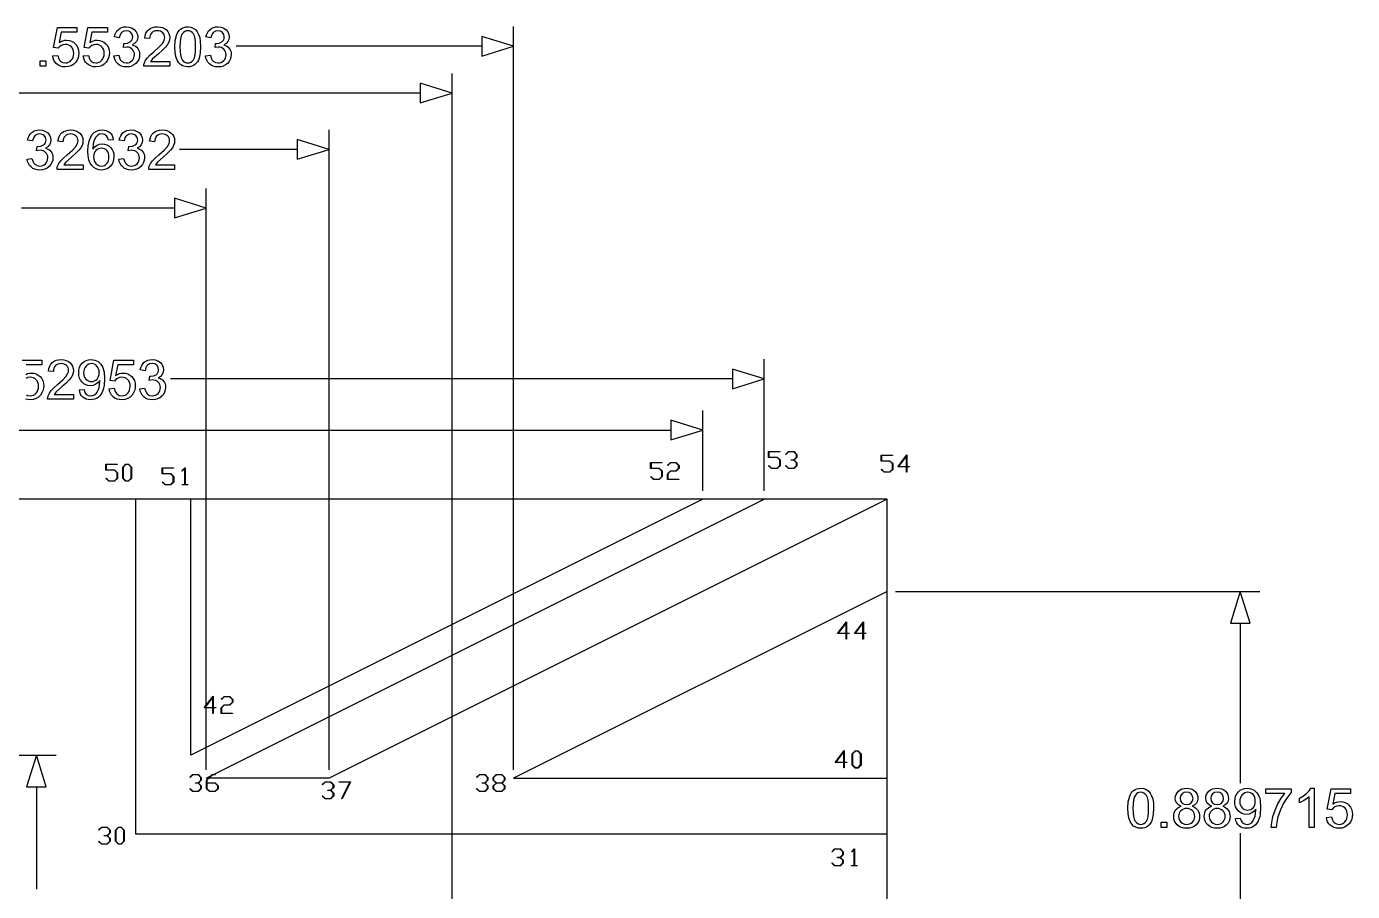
# Model space of a CAD drawing. Extents: x -0.57 to 3.06, y 0.01 to 2.07.
# Drawn here: x 1.471 to 3.056, y 1.031 to 2.065 of the extents above; entities that cross this region are included whole.
import ezdxf

# ---------------------------------------------------------------- set-up
doc = ezdxf.new("R2010")
doc.units = 0
doc.header["$MEASUREMENT"] = 0
doc.layers.add('DIMENSIONS', color=7, linetype='CONTINUOUS')
doc.layers.add('LAYER_1', color=7, linetype='CONTINUOUS')

msp = doc.modelspace()

# ---------------------------------------------------------------- linework, layer by layer
at = {"layer": 'DIMENSIONS'}
for points in [[(1.5022, 2.03), (1.5083, 2.0305), (1.5094, 2.0266), (1.5103, 2.0251), (1.5114, 2.0239), (1.5127, 2.0229), (1.5141, 2.0222), (1.5173, 2.0216), (1.5193, 2.0218), (1.5211, 2.0224), (1.5228, 2.0234), (1.5243, 2.0248), (1.5256, 2.0265), (1.5265, 2.0284), (1.5271, 2.0306), (1.5272, 2.0331), (1.5271, 2.0354), (1.5265, 2.0375), (1.5257, 2.0393), (1.5245, 2.0409), (1.523, 2.0421), (1.5213, 2.043), (1.5193, 2.0436), (1.5172, 2.0437), (1.5145, 2.0434), (1.5122, 2.0425), (1.5102, 2.041), (1.5086, 2.0392), (1.5032, 2.0399), (1.5078, 2.064), (1.5311, 2.064), (1.5311, 2.0585), (1.5124, 2.0585), (1.5099, 2.0459), (1.512, 2.0472), (1.5142, 2.0481), (1.5164, 2.0487), (1.5187, 2.0488), (1.5217, 2.0486), (1.5244, 2.0478), (1.5269, 2.0464), (1.5291, 2.0446), (1.531, 2.0423), (1.5323, 2.0397), (1.5331, 2.0368), (1.5334, 2.0336), (1.5331, 2.0305), (1.5324, 2.0277), (1.5313, 2.025), (1.5296, 2.0226), (1.5272, 2.0201), (1.5243, 2.0183), (1.521, 2.0172), (1.5173, 2.0169), (1.5142, 2.0171), (1.5115, 2.0178), (1.509, 2.0189), (1.5068, 2.0205), (1.505, 2.0224), (1.5036, 2.0246), (1.5027, 2.0272)], [(1.5387, 2.03), (1.5448, 2.0305), (1.5459, 2.0266), (1.5468, 2.0251), (1.5479, 2.0239), (1.5492, 2.0229), (1.5506, 2.0222), (1.5538, 2.0216), (1.5558, 2.0218), (1.5577, 2.0224), (1.5593, 2.0234), (1.5609, 2.0248), (1.5621, 2.0265), (1.563, 2.0284), (1.5636, 2.0306), (1.5637, 2.0331), (1.5636, 2.0354), (1.5631, 2.0375), (1.5622, 2.0393), (1.561, 2.0409), (1.5595, 2.0421), (1.5578, 2.043), (1.5559, 2.0436), (1.5537, 2.0437), (1.5511, 2.0434), (1.5487, 2.0425), (1.5467, 2.041), (1.5452, 2.0392), (1.5397, 2.0399), (1.5443, 2.064), (1.5677, 2.064), (1.5677, 2.0585), (1.5489, 2.0585), (1.5464, 2.0459), (1.5485, 2.0472), (1.5507, 2.0481), (1.553, 2.0487), (1.5553, 2.0488), (1.5582, 2.0486), (1.5609, 2.0478), (1.5634, 2.0464), (1.5656, 2.0446), (1.5675, 2.0423), (1.5688, 2.0397), (1.5696, 2.0368), (1.5699, 2.0336), (1.5696, 2.0305), (1.5689, 2.0277), (1.5678, 2.025), (1.5662, 2.0226), (1.5637, 2.0201), (1.5608, 2.0183), (1.5575, 2.0172), (1.5538, 2.0169), (1.5508, 2.0171), (1.548, 2.0178), (1.5455, 2.0189), (1.5433, 2.0205), (1.5415, 2.0224), (1.5402, 2.0246), (1.5392, 2.0272)], [(1.5753, 2.0301), (1.581, 2.0309), (1.5824, 2.0266), (1.5833, 2.025), (1.5844, 2.0238), (1.5871, 2.0222), (1.5902, 2.0216), (1.5922, 2.0218), (1.594, 2.0223), (1.5956, 2.0232), (1.5971, 2.0244), (1.5983, 2.0259), (1.5992, 2.0276), (1.5997, 2.0294), (1.5999, 2.0314), (1.5998, 2.0333), (1.5993, 2.0351), (1.5985, 2.0366), (1.5973, 2.038), (1.5959, 2.0391), (1.5944, 2.0399), (1.5926, 2.0404), (1.5907, 2.0406), (1.5866, 2.0399), (1.5873, 2.045), (1.5882, 2.0449), (1.5917, 2.0454), (1.5948, 2.0469), (1.5961, 2.0479), (1.5971, 2.0493), (1.5976, 2.0509), (1.5978, 2.0528), (1.5973, 2.0557), (1.5956, 2.058), (1.5945, 2.059), (1.5932, 2.0596), (1.5901, 2.0601), (1.587, 2.0596), (1.5845, 2.058), (1.5835, 2.0568), (1.5826, 2.0554), (1.5816, 2.0517), (1.5758, 2.0527), (1.5765, 2.0554), (1.5776, 2.0578), (1.5789, 2.0599), (1.5806, 2.0617), (1.5826, 2.0631), (1.5849, 2.0641), (1.5873, 2.0647), (1.59, 2.0649), (1.5937, 2.0645), (1.5971, 2.0632), (1.5999, 2.0613), (1.602, 2.0587), (1.6033, 2.0558), (1.6037, 2.0527), (1.6033, 2.0497), (1.6021, 2.0471), (1.6001, 2.0449), (1.5973, 2.0431), (1.5992, 2.0425), (1.601, 2.0417), (1.6025, 2.0405), (1.6037, 2.0391), (1.6047, 2.0375), (1.6055, 2.0357), (1.6059, 2.0337), (1.606, 2.0316), (1.6058, 2.0286), (1.6049, 2.0259), (1.6035, 2.0234), (1.6015, 2.0211), (1.5992, 2.0193), (1.5965, 2.0179), (1.5935, 2.0171), (1.5902, 2.0168), (1.5872, 2.0171), (1.5845, 2.0178), (1.5821, 2.0189), (1.5799, 2.0205), (1.5781, 2.0225), (1.5767, 2.0248), (1.5758, 2.0273)], [(1.6421, 2.0232), (1.6421, 2.0177), (1.611, 2.0177), (1.6111, 2.0197), (1.6117, 2.0217), (1.6132, 2.0248), (1.6155, 2.0279), (1.6187, 2.0313), (1.623, 2.0351), (1.6294, 2.0407), (1.6334, 2.045), (1.6354, 2.0486), (1.6359, 2.0503), (1.6361, 2.052), (1.6359, 2.0536), (1.6355, 2.0551), (1.6347, 2.0565), (1.6336, 2.0577), (1.6323, 2.0588), (1.6308, 2.0595), (1.6291, 2.0599), (1.6272, 2.0601), (1.6252, 2.0599), (1.6235, 2.0595), (1.6219, 2.0587), (1.6206, 2.0576), (1.6195, 2.0562), (1.6187, 2.0546), (1.6182, 2.0528), (1.618, 2.0507), (1.6121, 2.0513), (1.6126, 2.0544), (1.6135, 2.0571), (1.6149, 2.0595), (1.6167, 2.0614), (1.6188, 2.0629), (1.6213, 2.064), (1.6242, 2.0647), (1.6274, 2.0649), (1.6306, 2.0646), (1.6334, 2.0639), (1.6359, 2.0628), (1.6381, 2.0611), (1.6398, 2.0591), (1.641, 2.0569), (1.6418, 2.0545), (1.642, 2.0518), (1.6417, 2.049), (1.6409, 2.0463), (1.6393, 2.0435), (1.637, 2.0405), (1.6335, 2.037), (1.6281, 2.0323), (1.6215, 2.0264), (1.619, 2.0232)], [(1.6483, 2.0409), (1.6487, 2.0484), (1.65, 2.0543), (1.6509, 2.0567), (1.6521, 2.0588), (1.6535, 2.0606), (1.6551, 2.0621), (1.6569, 2.0633), (1.6589, 2.0642), (1.6611, 2.0647), (1.6636, 2.0649), (1.6671, 2.0645), (1.6702, 2.0633), (1.6728, 2.0615), (1.6749, 2.059), (1.6766, 2.0558), (1.6779, 2.052), (1.6786, 2.0471), (1.6789, 2.0409), (1.6785, 2.0334), (1.6772, 2.0275), (1.6763, 2.0251), (1.6751, 2.023), (1.6737, 2.0212), (1.6721, 2.0197), (1.6703, 2.0184), (1.6683, 2.0176), (1.6661, 2.0171), (1.6636, 2.0169), (1.6604, 2.0172), (1.6575, 2.0181), (1.655, 2.0196), (1.6529, 2.0218), (1.6509, 2.0251), (1.6494, 2.0295), (1.6485, 2.0347)], [(1.6848, 2.0301), (1.6906, 2.0309), (1.6919, 2.0266), (1.6929, 2.025), (1.694, 2.0238), (1.6966, 2.0222), (1.6998, 2.0216), (1.7017, 2.0218), (1.7035, 2.0223), (1.7052, 2.0232), (1.7067, 2.0244), (1.7079, 2.0259), (1.7088, 2.0276), (1.7093, 2.0294), (1.7095, 2.0314), (1.7093, 2.0333), (1.7088, 2.0351), (1.708, 2.0366), (1.7069, 2.038), (1.7055, 2.0391), (1.7039, 2.0399), (1.7022, 2.0404), (1.7003, 2.0406), (1.6962, 2.0399), (1.6968, 2.045), (1.6978, 2.0449), (1.7013, 2.0454), (1.7044, 2.0469), (1.7057, 2.0479), (1.7066, 2.0493), (1.7072, 2.0509), (1.7073, 2.0528), (1.7068, 2.0557), (1.7052, 2.058), (1.704, 2.059), (1.7027, 2.0596), (1.6997, 2.0601), (1.6966, 2.0596), (1.694, 2.058), (1.693, 2.0568), (1.6922, 2.0554), (1.6912, 2.0517), (1.6854, 2.0527), (1.6861, 2.0554), (1.6871, 2.0578), (1.6885, 2.0599), (1.6902, 2.0617), (1.6922, 2.0631), (1.6944, 2.0641), (1.6968, 2.0647), (1.6995, 2.0649), (1.7032, 2.0645), (1.7066, 2.0632), (1.7095, 2.0613), (1.7116, 2.0587), (1.7128, 2.0558), (1.7133, 2.0527), (1.7129, 2.0497), (1.7116, 2.0471), (1.7096, 2.0449), (1.7068, 2.0431), (1.7088, 2.0425), (1.7105, 2.0417), (1.712, 2.0405), (1.7133, 2.0391), (1.7143, 2.0375), (1.715, 2.0357), (1.7154, 2.0337), (1.7156, 2.0316), (1.7153, 2.0286), (1.7145, 2.0259), (1.7131, 2.0234), (1.7111, 2.0211), (1.7087, 2.0193), (1.706, 2.0179), (1.703, 2.0171), (1.6997, 2.0168), (1.6968, 2.0171), (1.6941, 2.0178), (1.6916, 2.0189), (1.6895, 2.0205), (1.6876, 2.0225), (1.6863, 2.0248), (1.6853, 2.0273)], [(1.6542, 2.0409), (1.6544, 2.0356), (1.6549, 2.0312), (1.6557, 2.0279), (1.6569, 2.0255), (1.6583, 2.0238), (1.6599, 2.0226), (1.6617, 2.0219), (1.6636, 2.0216), (1.6655, 2.0219), (1.6672, 2.0226), (1.6688, 2.0238), (1.6703, 2.0255), (1.6715, 2.0279), (1.6723, 2.0312), (1.6728, 2.0356), (1.673, 2.0409), (1.6728, 2.0462), (1.6723, 2.0505), (1.6715, 2.0539), (1.6703, 2.0563), (1.6688, 2.0579), (1.6672, 2.0591), (1.6655, 2.0599), (1.6635, 2.0601), (1.6616, 2.0599), (1.6599, 2.0593), (1.6585, 2.0582), (1.6572, 2.0567), (1.6559, 2.0541), (1.6549, 2.0506), (1.6544, 2.0462)], [(1.4872, 2.0177), (1.4872, 2.0243), (1.4938, 2.0243), (1.4938, 2.0177)], [(1.4716, 1.9067), (1.4773, 1.9075), (1.4787, 1.9033), (1.4796, 1.9017), (1.4807, 1.9004), (1.4834, 1.8988), (1.4865, 1.8982), (1.4885, 1.8984), (1.4903, 1.899), (1.4919, 1.8998), (1.4934, 1.9011), (1.4946, 1.9026), (1.4955, 1.9042), (1.496, 1.9061), (1.4962, 1.9081), (1.4961, 1.91), (1.4956, 1.9117), (1.4948, 1.9132), (1.4936, 1.9146), (1.4922, 1.9157), (1.4907, 1.9165), (1.4889, 1.917), (1.487, 1.9172), (1.4829, 1.9166), (1.4836, 1.9216), (1.4845, 1.9216), (1.488, 1.922), (1.4912, 1.9235), (1.4924, 1.9246), (1.4934, 1.9259), (1.4939, 1.9275), (1.4941, 1.9294), (1.4936, 1.9323), (1.492, 1.9347), (1.4908, 1.9356), (1.4895, 1.9362), (1.4864, 1.9367), (1.4833, 1.9362), (1.4808, 1.9346), (1.4798, 1.9334), (1.479, 1.932), (1.4779, 1.9283), (1.4721, 1.9293), (1.4728, 1.9321), (1.4739, 1.9345), (1.4752, 1.9365), (1.477, 1.9383), (1.4789, 1.9397), (1.4812, 1.9407), (1.4836, 1.9413), (1.4863, 1.9415), (1.49, 1.9411), (1.4934, 1.9398), (1.4962, 1.9379), (1.4983, 1.9353), (1.4996, 1.9324), (1.5, 1.9293), (1.4996, 1.9264), (1.4984, 1.9237), (1.4964, 1.9215), (1.4936, 1.9198), (1.4955, 1.9191), (1.4973, 1.9183), (1.4988, 1.9172), (1.5, 1.9158), (1.501, 1.9142), (1.5018, 1.9124), (1.5022, 1.9104), (1.5023, 1.9082), (1.5021, 1.9052), (1.5012, 1.9025), (1.4998, 1.9), (1.4979, 1.8977), (1.4955, 1.8959), (1.4928, 1.8945), (1.4898, 1.8937), (1.4865, 1.8935), (1.4835, 1.8937), (1.4808, 1.8944), (1.4784, 1.8955), (1.4762, 1.8972), (1.4744, 1.8991), (1.473, 1.9014), (1.4721, 1.9039)], [(1.5384, 1.8998), (1.5384, 1.8943), (1.5073, 1.8943), (1.5074, 1.8963), (1.508, 1.8983), (1.5095, 1.9015), (1.5118, 1.9046), (1.515, 1.9079), (1.5193, 1.9117), (1.5258, 1.9173), (1.5297, 1.9216), (1.5317, 1.9252), (1.5322, 1.9269), (1.5324, 1.9286), (1.5322, 1.9302), (1.5318, 1.9317), (1.531, 1.9331), (1.5299, 1.9344), (1.5286, 1.9354), (1.5271, 1.9361), (1.5254, 1.9366), (1.5235, 1.9367), (1.5216, 1.9366), (1.5198, 1.9361), (1.5182, 1.9353), (1.5169, 1.9342), (1.5158, 1.9328), (1.515, 1.9312), (1.5145, 1.9294), (1.5143, 1.9273), (1.5084, 1.9279), (1.5089, 1.931), (1.5099, 1.9337), (1.5112, 1.9361), (1.513, 1.938), (1.5151, 1.9395), (1.5176, 1.9406), (1.5205, 1.9413), (1.5237, 1.9415), (1.5269, 1.9413), (1.5297, 1.9406), (1.5322, 1.9394), (1.5344, 1.9377), (1.5361, 1.9358), (1.5373, 1.9335), (1.5381, 1.9311), (1.5383, 1.9284), (1.538, 1.9256), (1.5372, 1.9229), (1.5356, 1.9201), (1.5333, 1.9172), (1.5298, 1.9136), (1.5244, 1.9089), (1.5178, 1.903), (1.5153, 1.8998)], [(1.5745, 1.9298), (1.5688, 1.9293), (1.5678, 1.9323), (1.5666, 1.9343), (1.5654, 1.9354), (1.564, 1.9361), (1.5625, 1.9366), (1.5608, 1.9367), (1.5582, 1.9364), (1.556, 1.9352), (1.5535, 1.9328), (1.5517, 1.9294), (1.5505, 1.9248), (1.55, 1.9185), (1.5524, 1.9213), (1.5551, 1.9233), (1.5582, 1.9244), (1.5615, 1.9248), (1.5642, 1.9245), (1.5668, 1.9237), (1.5692, 1.9224), (1.5713, 1.9205), (1.5731, 1.9183), (1.5743, 1.9157), (1.5751, 1.9128), (1.5753, 1.9096), (1.5749, 1.9053), (1.5734, 1.9013), (1.5712, 1.898), (1.5682, 1.8955), (1.5646, 1.894), (1.5606, 1.8935), (1.5572, 1.8938), (1.5541, 1.8948), (1.5513, 1.8965), (1.5489, 1.8988), (1.5469, 1.9019), (1.5454, 1.9058), (1.5446, 1.9106), (1.5443, 1.9163), (1.5446, 1.9226), (1.5456, 1.9281), (1.5471, 1.9326), (1.5493, 1.9361), (1.5517, 1.9385), (1.5545, 1.9401), (1.5576, 1.9412), (1.5612, 1.9415), (1.5638, 1.9413), (1.5662, 1.9407), (1.5684, 1.9397), (1.5703, 1.9384), (1.5719, 1.9367), (1.5731, 1.9347), (1.574, 1.9324)], [(1.5811, 1.9067), (1.5869, 1.9075), (1.5882, 1.9033), (1.5892, 1.9017), (1.5903, 1.9004), (1.5929, 1.8988), (1.5961, 1.8982), (1.598, 1.8984), (1.5998, 1.899), (1.6015, 1.8998), (1.603, 1.9011), (1.6042, 1.9026), (1.6051, 1.9042), (1.6056, 1.9061), (1.6058, 1.9081), (1.6056, 1.91), (1.6051, 1.9117), (1.6043, 1.9132), (1.6032, 1.9146), (1.6018, 1.9157), (1.6002, 1.9165), (1.5985, 1.917), (1.5966, 1.9172), (1.5925, 1.9166), (1.5931, 1.9216), (1.5941, 1.9216), (1.5976, 1.922), (1.6007, 1.9235), (1.602, 1.9246), (1.6029, 1.9259), (1.6035, 1.9275), (1.6037, 1.9294), (1.6031, 1.9323), (1.6015, 1.9347), (1.6004, 1.9356), (1.599, 1.9362), (1.596, 1.9367), (1.5929, 1.9362), (1.5903, 1.9346), (1.5893, 1.9334), (1.5885, 1.932), (1.5875, 1.9283), (1.5817, 1.9293), (1.5824, 1.9321), (1.5834, 1.9345), (1.5848, 1.9365), (1.5865, 1.9383), (1.5885, 1.9397), (1.5907, 1.9407), (1.5932, 1.9413), (1.5958, 1.9415), (1.5995, 1.9411), (1.6029, 1.9398), (1.6058, 1.9379), (1.6079, 1.9353), (1.6092, 1.9324), (1.6096, 1.9293), (1.6092, 1.9264), (1.6079, 1.9237), (1.6059, 1.9215), (1.6031, 1.9198), (1.6051, 1.9191), (1.6068, 1.9183), (1.6083, 1.9172), (1.6096, 1.9158), (1.6106, 1.9142), (1.6113, 1.9124), (1.6117, 1.9104), (1.6119, 1.9082), (1.6116, 1.9052), (1.6108, 1.9025), (1.6094, 1.9), (1.6074, 1.8977), (1.605, 1.8959), (1.6023, 1.8945), (1.5993, 1.8937), (1.5961, 1.8935), (1.5931, 1.8937), (1.5904, 1.8944), (1.588, 1.8955), (1.5858, 1.8972), (1.584, 1.8991), (1.5826, 1.9014), (1.5816, 1.9039)], [(1.6479, 1.8998), (1.6479, 1.8943), (1.6169, 1.8943), (1.617, 1.8963), (1.6175, 1.8983), (1.6191, 1.9015), (1.6213, 1.9046), (1.6245, 1.9079), (1.6289, 1.9117), (1.6353, 1.9173), (1.6392, 1.9216), (1.6413, 1.9252), (1.6418, 1.9269), (1.6419, 1.9286), (1.6418, 1.9302), (1.6413, 1.9317), (1.6406, 1.9331), (1.6395, 1.9344), (1.6382, 1.9354), (1.6367, 1.9361), (1.635, 1.9366), (1.6331, 1.9367), (1.6311, 1.9366), (1.6293, 1.9361), (1.6278, 1.9353), (1.6264, 1.9342), (1.6253, 1.9328), (1.6245, 1.9312), (1.6241, 1.9294), (1.6239, 1.9273), (1.618, 1.9279), (1.6185, 1.931), (1.6194, 1.9337), (1.6208, 1.9361), (1.6225, 1.938), (1.6247, 1.9395), (1.6272, 1.9406), (1.63, 1.9413), (1.6332, 1.9415), (1.6364, 1.9413), (1.6393, 1.9406), (1.6418, 1.9394), (1.6439, 1.9377), (1.6456, 1.9358), (1.6469, 1.9335), (1.6476, 1.9311), (1.6479, 1.9284), (1.6476, 1.9256), (1.6467, 1.9229), (1.6452, 1.9201), (1.6429, 1.9172), (1.6393, 1.9136), (1.634, 1.9089), (1.6273, 1.903), (1.6249, 1.8998)], [(1.5509, 1.9095), (1.5513, 1.9066), (1.5522, 1.9038), (1.5537, 1.9014), (1.5558, 1.8997), (1.5581, 1.8986), (1.5605, 1.8982), (1.5623, 1.8984), (1.5639, 1.899), (1.5654, 1.8999), (1.5668, 1.9012), (1.568, 1.9028), (1.5688, 1.9047), (1.5693, 1.9068), (1.5694, 1.9092), (1.5693, 1.9115), (1.5688, 1.9136), (1.568, 1.9154), (1.5668, 1.9169), (1.5655, 1.9181), (1.5639, 1.919), (1.5622, 1.9195), (1.5603, 1.9197), (1.5584, 1.9195), (1.5567, 1.919), (1.5551, 1.9181), (1.5537, 1.9169), (1.5525, 1.9154), (1.5516, 1.9136), (1.5511, 1.9117)], [(1.527, 1.6252), (1.527, 1.6196), (1.4959, 1.6196), (1.4961, 1.6217), (1.4966, 1.6236), (1.4981, 1.6268), (1.5004, 1.6299), (1.5036, 1.6332), (1.5079, 1.637), (1.5144, 1.6426), (1.5183, 1.647), (1.5203, 1.6505), (1.5208, 1.6523), (1.521, 1.6539), (1.5208, 1.6556), (1.5204, 1.6571), (1.5196, 1.6585), (1.5185, 1.6597), (1.5172, 1.6607), (1.5157, 1.6615), (1.514, 1.6619), (1.5121, 1.6621), (1.5102, 1.6619), (1.5084, 1.6614), (1.5068, 1.6606), (1.5055, 1.6596), (1.5044, 1.6582), (1.5036, 1.6566), (1.5031, 1.6547), (1.5029, 1.6526), (1.497, 1.6532), (1.4975, 1.6564), (1.4985, 1.6591), (1.4998, 1.6614), (1.5016, 1.6634), (1.5038, 1.6649), (1.5062, 1.666), (1.5091, 1.6666), (1.5123, 1.6668), (1.5155, 1.6666), (1.5183, 1.6659), (1.5208, 1.6647), (1.523, 1.6631), (1.5247, 1.6611), (1.5259, 1.6589), (1.5267, 1.6564), (1.5269, 1.6538), (1.5266, 1.651), (1.5258, 1.6482), (1.5242, 1.6454), (1.5219, 1.6425), (1.5184, 1.6389), (1.513, 1.6342), (1.5064, 1.6283), (1.5039, 1.6252)], [(1.534, 1.6305), (1.5396, 1.631), (1.5406, 1.6276), (1.5423, 1.6253), (1.5445, 1.624), (1.5474, 1.6236), (1.5499, 1.6239), (1.552, 1.6248), (1.5539, 1.6262), (1.5553, 1.6281), (1.5565, 1.6304), (1.5575, 1.6336), (1.5581, 1.637), (1.5583, 1.6406), (1.5583, 1.6418), (1.5563, 1.6393), (1.5536, 1.6373), (1.5505, 1.636), (1.5471, 1.6356), (1.5443, 1.6358), (1.5417, 1.6366), (1.5393, 1.638), (1.5372, 1.6398), (1.5354, 1.6421), (1.5342, 1.6447), (1.5334, 1.6477), (1.5332, 1.651), (1.5334, 1.6544), (1.5342, 1.6574), (1.5355, 1.6601), (1.5374, 1.6625), (1.5396, 1.6644), (1.5421, 1.6657), (1.5449, 1.6666), (1.548, 1.6668), (1.5502, 1.6667), (1.5523, 1.6662), (1.5544, 1.6654), (1.5563, 1.6644), (1.5581, 1.663), (1.5597, 1.6614), (1.561, 1.6595), (1.5621, 1.6573), (1.563, 1.6548), (1.5636, 1.6517), (1.5641, 1.6441), (1.5636, 1.636), (1.563, 1.6327), (1.5621, 1.6298), (1.561, 1.6272), (1.5597, 1.6251), (1.5581, 1.6232), (1.5563, 1.6216), (1.5543, 1.6204), (1.5521, 1.6195), (1.5498, 1.619), (1.5472, 1.6188), (1.5446, 1.619), (1.5422, 1.6196), (1.5401, 1.6206), (1.5382, 1.6219), (1.5367, 1.6236), (1.5354, 1.6256), (1.5346, 1.6279)], [(1.5697, 1.6319), (1.5757, 1.6325), (1.5769, 1.6286), (1.5778, 1.6271), (1.5789, 1.6258), (1.5802, 1.6248), (1.5816, 1.6241), (1.5848, 1.6236), (1.5868, 1.6238), (1.5886, 1.6244), (1.5903, 1.6253), (1.5918, 1.6267), (1.5931, 1.6284), (1.594, 1.6304), (1.5945, 1.6326), (1.5947, 1.6351), (1.5946, 1.6374), (1.594, 1.6395), (1.5932, 1.6413), (1.592, 1.6428), (1.5905, 1.6441), (1.5888, 1.645), (1.5868, 1.6455), (1.5847, 1.6457), (1.582, 1.6454), (1.5797, 1.6444), (1.5777, 1.643), (1.5761, 1.6412), (1.5707, 1.6419), (1.5753, 1.666), (1.5986, 1.666), (1.5986, 1.6605), (1.5799, 1.6605), (1.5773, 1.6479), (1.5795, 1.6491), (1.5817, 1.6501), (1.5839, 1.6506), (1.5862, 1.6508), (1.5892, 1.6505), (1.5919, 1.6497), (1.5944, 1.6484), (1.5966, 1.6465), (1.5985, 1.6443), (1.5998, 1.6417), (1.6006, 1.6388), (1.6008, 1.6356), (1.6006, 1.6325), (1.5999, 1.6296), (1.5988, 1.627), (1.5971, 1.6245), (1.5947, 1.622), (1.5918, 1.6203), (1.5885, 1.6192), (1.5848, 1.6188), (1.5817, 1.6191), (1.579, 1.6197), (1.5765, 1.6209), (1.5743, 1.6224), (1.5725, 1.6244), (1.5711, 1.6266), (1.5702, 1.6291)], [(1.6062, 1.632), (1.612, 1.6328), (1.6133, 1.6286), (1.6143, 1.627), (1.6154, 1.6257), (1.618, 1.6241), (1.6212, 1.6236), (1.6232, 1.6238), (1.625, 1.6243), (1.6266, 1.6252), (1.6281, 1.6264), (1.6293, 1.6279), (1.6302, 1.6296), (1.6307, 1.6314), (1.6309, 1.6334), (1.6307, 1.6353), (1.6302, 1.637), (1.6294, 1.6386), (1.6283, 1.6399), (1.6269, 1.6411), (1.6253, 1.6419), (1.6236, 1.6424), (1.6217, 1.6425), (1.6176, 1.6419), (1.6183, 1.647), (1.6192, 1.6469), (1.6227, 1.6474), (1.6258, 1.6488), (1.6271, 1.6499), (1.628, 1.6513), (1.6286, 1.6529), (1.6288, 1.6547), (1.6282, 1.6576), (1.6266, 1.66), (1.6255, 1.6609), (1.6242, 1.6616), (1.6211, 1.6621), (1.618, 1.6616), (1.6155, 1.66), (1.6144, 1.6588), (1.6136, 1.6573), (1.6126, 1.6536), (1.6068, 1.6546), (1.6075, 1.6574), (1.6085, 1.6598), (1.6099, 1.6619), (1.6116, 1.6636), (1.6136, 1.665), (1.6158, 1.666), (1.6183, 1.6666), (1.621, 1.6668), (1.6246, 1.6664), (1.628, 1.6652), (1.6309, 1.6632), (1.633, 1.6607), (1.6343, 1.6577), (1.6347, 1.6546), (1.6343, 1.6517), (1.6331, 1.6491), (1.631, 1.6468), (1.6282, 1.6451), (1.6302, 1.6445), (1.6319, 1.6436), (1.6334, 1.6425), (1.6347, 1.6411), (1.6357, 1.6395), (1.6364, 1.6377), (1.6369, 1.6357), (1.637, 1.6335), (1.6367, 1.6306), (1.6359, 1.6278), (1.6345, 1.6253), (1.6325, 1.6231), (1.6301, 1.6212), (1.6274, 1.6199), (1.6245, 1.6191), (1.6212, 1.6188), (1.6182, 1.619), (1.6155, 1.6197), (1.6131, 1.6209), (1.6109, 1.6225), (1.6091, 1.6245), (1.6077, 1.6267), (1.6067, 1.6292)], [(1.5577, 1.6512), (1.5575, 1.6536), (1.557, 1.6557), (1.5562, 1.6575), (1.555, 1.6591), (1.5536, 1.6604), (1.5521, 1.6613), (1.5504, 1.6619), (1.5487, 1.6621), (1.5468, 1.6619), (1.5451, 1.6613), (1.5434, 1.6603), (1.542, 1.6589), (1.5407, 1.6572), (1.5398, 1.6553), (1.5393, 1.6532), (1.5391, 1.6508), (1.5393, 1.6486), (1.5398, 1.6467), (1.5406, 1.645), (1.5418, 1.6435), (1.5432, 1.6422), (1.5448, 1.6414), (1.5466, 1.6408), (1.5485, 1.6407), (1.5504, 1.6408), (1.5521, 1.6414), (1.5537, 1.6422), (1.5551, 1.6435), (1.5562, 1.645), (1.557, 1.6468), (1.5575, 1.6489)], [(2.7879, 1.1303), (2.7883, 1.1378), (2.7896, 1.1437), (2.7906, 1.1461), (2.7917, 1.1482), (2.7931, 1.15), (2.7947, 1.1515), (2.7965, 1.1527), (2.7985, 1.1536), (2.8008, 1.1541), (2.8032, 1.1543), (2.8068, 1.1539), (2.8099, 1.1527), (2.8125, 1.1509), (2.8146, 1.1484), (2.8162, 1.1452), (2.8175, 1.1414), (2.8183, 1.1365), (2.8185, 1.1303), (2.8181, 1.1228), (2.8168, 1.1169), (2.8159, 1.1145), (2.8147, 1.1124), (2.8134, 1.1106), (2.8118, 1.109), (2.81, 1.1078), (2.8079, 1.107), (2.8057, 1.1064), (2.8032, 1.1063), (2.8, 1.1066), (2.7972, 1.1075), (2.7947, 1.109), (2.7925, 1.1111), (2.7905, 1.1145), (2.7891, 1.1189), (2.7882, 1.1241)], [(2.7938, 1.1303), (2.794, 1.125), (2.7945, 1.1206), (2.7954, 1.1173), (2.7965, 1.1149), (2.798, 1.1132), (2.7996, 1.112), (2.8013, 1.1113), (2.8032, 1.111), (2.8051, 1.1113), (2.8069, 1.112), (2.8085, 1.1132), (2.8099, 1.1149), (2.8111, 1.1173), (2.8119, 1.1206), (2.8124, 1.125), (2.8126, 1.1303), (2.8124, 1.1356), (2.8119, 1.1399), (2.8111, 1.1433), (2.8099, 1.1457), (2.8085, 1.1473), (2.8069, 1.1485), (2.8051, 1.1493), (2.8032, 1.1495), (2.8013, 1.1493), (2.7996, 1.1487), (2.7981, 1.1476), (2.7968, 1.1461), (2.7955, 1.1435), (2.7946, 1.14), (2.794, 1.1356)], [(2.8515, 1.1326), (2.8484, 1.1342), (2.8462, 1.1363), (2.8449, 1.139), (2.8445, 1.1422), (2.8447, 1.1446), (2.8454, 1.1469), (2.8466, 1.1489), (2.8482, 1.1508), (2.8502, 1.1523), (2.8525, 1.1534), (2.8551, 1.1541), (2.858, 1.1543), (2.8609, 1.154), (2.8635, 1.1534), (2.8659, 1.1523), (2.8679, 1.1507), (2.8695, 1.1488), (2.8707, 1.1467), (2.8714, 1.1445), (2.8716, 1.142), (2.8712, 1.1389), (2.8699, 1.1363), (2.8678, 1.1342), (2.8647, 1.1326), (2.8667, 1.1318), (2.8685, 1.1307), (2.87, 1.1295), (2.8713, 1.128), (2.8723, 1.1264), (2.873, 1.1246), (2.8734, 1.1226), (2.8736, 1.1205), (2.8733, 1.1176), (2.8725, 1.115), (2.8712, 1.1126), (2.8693, 1.1104), (2.867, 1.1086), (2.8644, 1.1073), (2.8614, 1.1065), (2.8581, 1.1063), (2.8548, 1.1065), (2.8518, 1.1073), (2.8492, 1.1086), (2.8469, 1.1104), (2.845, 1.1126), (2.8437, 1.115), (2.8429, 1.1177), (2.8426, 1.1207), (2.8427, 1.1229), (2.8432, 1.1249), (2.8439, 1.1267), (2.8449, 1.1283), (2.8462, 1.1298), (2.8477, 1.1309), (2.8495, 1.1319)], [(2.8504, 1.1423), (2.8509, 1.1393), (2.8516, 1.138), (2.8525, 1.1369), (2.8537, 1.136), (2.855, 1.1353), (2.8581, 1.1348), (2.8611, 1.1353), (2.8624, 1.136), (2.8636, 1.1369), (2.8652, 1.1392), (2.8657, 1.142), (2.8652, 1.1449), (2.8635, 1.1474), (2.861, 1.149), (2.858, 1.1495), (2.855, 1.149), (2.8526, 1.1474), (2.8509, 1.1451)], [(2.8881, 1.1326), (2.8849, 1.1342), (2.8827, 1.1363), (2.8814, 1.139), (2.881, 1.1422), (2.8812, 1.1446), (2.8819, 1.1469), (2.8831, 1.1489), (2.8847, 1.1508), (2.8867, 1.1523), (2.889, 1.1534), (2.8916, 1.1541), (2.8945, 1.1543), (2.8974, 1.154), (2.9, 1.1534), (2.9024, 1.1523), (2.9044, 1.1507), (2.906, 1.1488), (2.9072, 1.1467), (2.9079, 1.1445), (2.9082, 1.142), (2.9077, 1.1389), (2.9064, 1.1363), (2.9043, 1.1342), (2.9012, 1.1326), (2.9033, 1.1318), (2.905, 1.1307), (2.9066, 1.1295), (2.9078, 1.128), (2.9088, 1.1264), (2.9095, 1.1246), (2.9099, 1.1226), (2.9101, 1.1205), (2.9098, 1.1176), (2.909, 1.115), (2.9077, 1.1126), (2.9058, 1.1104), (2.9035, 1.1086), (2.9009, 1.1073), (2.8979, 1.1065), (2.8946, 1.1063), (2.8913, 1.1065), (2.8883, 1.1073), (2.8857, 1.1086), (2.8834, 1.1104), (2.8815, 1.1126), (2.8802, 1.115), (2.8794, 1.1177), (2.8791, 1.1207), (2.8793, 1.1229), (2.8797, 1.1249), (2.8804, 1.1267), (2.8814, 1.1283), (2.8827, 1.1298), (2.8842, 1.1309), (2.886, 1.1319)], [(2.8869, 1.1423), (2.8874, 1.1393), (2.8881, 1.138), (2.889, 1.1369), (2.8902, 1.136), (2.8915, 1.1353), (2.8946, 1.1348), (2.8977, 1.1353), (2.8989, 1.136), (2.9001, 1.1369), (2.9017, 1.1392), (2.9022, 1.142), (2.9017, 1.1449), (2.9, 1.1474), (2.8976, 1.149), (2.8946, 1.1495), (2.8915, 1.149), (2.8891, 1.1474), (2.8874, 1.1451)], [(2.9166, 1.1179), (2.9221, 1.1185), (2.9231, 1.1151), (2.9248, 1.1128), (2.9271, 1.1115), (2.9299, 1.111), (2.9324, 1.1113), (2.9346, 1.1122), (2.9364, 1.1137), (2.9378, 1.1155), (2.939, 1.1179), (2.94, 1.121), (2.9406, 1.1245), (2.9409, 1.128), (2.9408, 1.1292), (2.9388, 1.1267), (2.9361, 1.1247), (2.933, 1.1234), (2.9296, 1.123), (2.9268, 1.1233), (2.9242, 1.1241), (2.9219, 1.1254), (2.9197, 1.1272), (2.918, 1.1295), (2.9167, 1.1321), (2.9159, 1.1351), (2.9157, 1.1384), (2.916, 1.1418), (2.9167, 1.1449), (2.9181, 1.1476), (2.9199, 1.1499), (2.9221, 1.1518), (2.9247, 1.1532), (2.9274, 1.154), (2.9305, 1.1543), (2.9327, 1.1541), (2.9349, 1.1537), (2.9369, 1.1529), (2.9389, 1.1518), (2.9406, 1.1504), (2.9422, 1.1488), (2.9435, 1.1469), (2.9446, 1.1448), (2.9455, 1.1422), (2.9461, 1.1392), (2.9466, 1.1315), (2.9461, 1.1234), (2.9455, 1.1201), (2.9446, 1.1172), (2.9435, 1.1147), (2.9422, 1.1125), (2.9406, 1.1106), (2.9388, 1.1091), (2.9368, 1.1078), (2.9346, 1.107), (2.9323, 1.1065), (2.9298, 1.1063), (2.9271, 1.1065), (2.9248, 1.107), (2.9226, 1.108), (2.9208, 1.1093), (2.9192, 1.111), (2.918, 1.113), (2.9171, 1.1153)], [(2.9402, 1.1387), (2.94, 1.141), (2.9395, 1.1431), (2.9387, 1.145), (2.9375, 1.1466), (2.9361, 1.1479), (2.9346, 1.1488), (2.933, 1.1493), (2.9312, 1.1495), (2.9293, 1.1493), (2.9276, 1.1487), (2.926, 1.1477), (2.9245, 1.1464), (2.9232, 1.1447), (2.9223, 1.1427), (2.9218, 1.1406), (2.9216, 1.1382), (2.9218, 1.1361), (2.9223, 1.1341), (2.9231, 1.1324), (2.9243, 1.1309), (2.9258, 1.1297), (2.9274, 1.1288), (2.9291, 1.1283), (2.931, 1.1281), (2.9329, 1.1283), (2.9347, 1.1288), (2.9362, 1.1297), (2.9376, 1.1309), (2.9387, 1.1325), (2.9395, 1.1343), (2.94, 1.1363)], [(2.9526, 1.1479), (2.9526, 1.1535), (2.983, 1.1535), (2.983, 1.149), (2.9785, 1.1434), (2.9741, 1.1363), (2.9702, 1.1283), (2.9673, 1.12), (2.9659, 1.1138), (2.9651, 1.1071), (2.9592, 1.1071), (2.9598, 1.1132), (2.9613, 1.1205), (2.9639, 1.1282), (2.9673, 1.1356), (2.9713, 1.1423), (2.9756, 1.1479)], [(3.0105, 1.1071), (3.0047, 1.1071), (3.0047, 1.1439), (3.0023, 1.1419), (2.9992, 1.1399), (2.9931, 1.1369), (2.9931, 1.1425), (2.9977, 1.145), (3.0016, 1.148), (3.0047, 1.1512), (3.0067, 1.1543), (3.0105, 1.1543)], [(3.0252, 1.1194), (3.0313, 1.1199), (3.0324, 1.116), (3.0333, 1.1145), (3.0344, 1.1132), (3.0357, 1.1123), (3.0371, 1.1116), (3.0403, 1.111), (3.0423, 1.1112), (3.0442, 1.1118), (3.0459, 1.1128), (3.0474, 1.1142), (3.0487, 1.1159), (3.0496, 1.1178), (3.0501, 1.12), (3.0503, 1.1225), (3.0501, 1.1248), (3.0496, 1.1269), (3.0487, 1.1287), (3.0475, 1.1303), (3.046, 1.1315), (3.0443, 1.1324), (3.0424, 1.133), (3.0402, 1.1331), (3.0376, 1.1328), (3.0352, 1.1319), (3.0332, 1.1304), (3.0317, 1.1286), (3.0263, 1.1293), (3.0308, 1.1534), (3.0542, 1.1534), (3.0542, 1.1479), (3.0354, 1.1479), (3.0329, 1.1353), (3.035, 1.1366), (3.0372, 1.1375), (3.0395, 1.1381), (3.0418, 1.1382), (3.0447, 1.138), (3.0475, 1.1372), (3.0499, 1.1358), (3.0522, 1.134), (3.054, 1.1317), (3.0553, 1.1291), (3.0561, 1.1262), (3.0564, 1.123), (3.0562, 1.1199), (3.0555, 1.1171), (3.0543, 1.1144), (3.0527, 1.112), (3.0502, 1.1095), (3.0473, 1.1077), (3.044, 1.1066), (3.0403, 1.1063), (3.0373, 1.1065), (3.0345, 1.1072), (3.032, 1.1083), (3.0299, 1.1099), (3.0281, 1.1118), (3.0267, 1.114), (3.0257, 1.1166)], [(2.8485, 1.1206), (2.8488, 1.1182), (2.8497, 1.1159), (2.8511, 1.1138), (2.8532, 1.1123), (2.8556, 1.1113), (2.8581, 1.111), (2.8601, 1.1112), (2.8619, 1.1117), (2.8635, 1.1125), (2.865, 1.1137), (2.8661, 1.1151), (2.867, 1.1167), (2.8675, 1.1185), (2.8677, 1.1204), (2.8675, 1.1224), (2.867, 1.1243), (2.8661, 1.1259), (2.8649, 1.1273), (2.8634, 1.1285), (2.8618, 1.1294), (2.8599, 1.1299), (2.8579, 1.1301), (2.856, 1.1299), (2.8542, 1.1294), (2.8526, 1.1285), (2.8512, 1.1274), (2.85, 1.1259), (2.8492, 1.1243), (2.8487, 1.1226)], [(2.885, 1.1206), (2.8853, 1.1182), (2.8862, 1.1159), (2.8877, 1.1138), (2.8897, 1.1123), (2.8921, 1.1113), (2.8947, 1.111), (2.8966, 1.1112), (2.8984, 1.1117), (2.9, 1.1125), (2.9015, 1.1137), (2.9027, 1.1151), (2.9035, 1.1167), (2.904, 1.1185), (2.9042, 1.1204), (2.904, 1.1224), (2.9035, 1.1243), (2.9026, 1.1259), (2.9014, 1.1273), (2.8999, 1.1285), (2.8983, 1.1294), (2.8965, 1.1299), (2.8945, 1.1301), (2.8925, 1.1299), (2.8907, 1.1294), (2.8891, 1.1285), (2.8877, 1.1274), (2.8865, 1.1259), (2.8857, 1.1243), (2.8852, 1.1226)], [(2.8276, 1.1071), (2.8276, 1.1136), (2.8342, 1.1136), (2.8342, 1.1071)]]:
    msp.add_lwpolyline(points, close=True, dxfattribs=at)
for points in [[(2.0532, 1.1763), (2.0532, 2.0652)], [(2.0532, 2.0417), (2.0152, 2.0534)], [(2.0152, 2.0534), (2.0152, 2.0299)], [(2.0152, 2.0417), (1.7215, 2.0417)], [(2.0152, 2.0299), (2.0532, 2.0417)], [(1.9797, 0.8437), (1.9797, 2.009)], [(1.9417, 1.9855), (1.3776, 1.9855)], [(1.9797, 1.9855), (1.9417, 1.9973)], [(1.9417, 1.9973), (1.9417, 1.9738)], [(1.9417, 1.9738), (1.9797, 1.9855)], [(1.8326, 1.1763), (1.8326, 1.9418)], [(1.8326, 1.9183), (1.7946, 1.9301)], [(1.7946, 1.9301), (1.7946, 1.9066)], [(1.7946, 1.9183), (1.6538, 1.9183)], [(1.7946, 1.9066), (1.8326, 1.9183)], [(1.6856, 1.1763), (1.6856, 1.8715)], [(1.6856, 1.848), (1.6476, 1.8598)], [(1.6476, 1.8598), (1.6476, 1.8363)], [(1.6476, 1.848), (1.4648, 1.848)], [(1.6476, 1.8363), (1.6856, 1.848)], [(1.4657, 1.666), (1.4891, 1.666), (1.4891, 1.6605), (1.4703, 1.6605)], [(2.353, 1.51), (2.353, 1.6672)], [(1.4699, 1.6491), (1.4721, 1.6501), (1.4744, 1.6506), (1.4767, 1.6508), (1.4796, 1.6505), (1.4824, 1.6497), (1.4848, 1.6484), (1.4871, 1.6465), (1.4889, 1.6443), (1.4902, 1.6417), (1.491, 1.6388), (1.4913, 1.6356), (1.4911, 1.6325), (1.4904, 1.6296), (1.4892, 1.627), (1.4876, 1.6245), (1.4851, 1.622), (1.4822, 1.6203), (1.4789, 1.6192), (1.4752, 1.6188), (1.4722, 1.6191), (1.4694, 1.6197)], [(2.353, 1.6437), (2.3149, 1.6554)], [(2.3149, 1.6554), (2.3149, 1.6319)], [(1.4706, 1.6248), (1.472, 1.6241), (1.4752, 1.6236), (1.4772, 1.6238), (1.4791, 1.6244), (1.4808, 1.6253), (1.4823, 1.6267), (1.4836, 1.6284), (1.4845, 1.6304), (1.485, 1.6326), (1.4852, 1.6351), (1.485, 1.6374), (1.4845, 1.6395), (1.4836, 1.6413), (1.4824, 1.6428), (1.4809, 1.6441), (1.4792, 1.645), (1.4773, 1.6455), (1.4751, 1.6457), (1.4725, 1.6454), (1.4701, 1.6444)], [(2.3149, 1.6437), (1.6429, 1.6437)], [(2.3149, 1.6319), (2.353, 1.6437)], [(2.2794, 1.51), (2.2794, 1.606)], [(2.2794, 1.5825), (2.2414, 1.5943)], [(2.2414, 1.5943), (2.2414, 1.5708)], [(1.0471, 1.5825), (2.2414, 1.5825)], [(2.2414, 1.5708), (2.2794, 1.5825)], [(2.51, 1.3897), (2.9456, 1.3897)], [(2.9221, 1.3897), (2.9104, 1.3517)], [(2.9339, 1.3517), (2.9221, 1.3897)], [(2.9104, 1.3517), (2.9339, 1.3517)], [(2.9221, 1.3517), (2.9221, 1.1601)], [(1.3428, 1.1939), (1.5062, 1.1939)], [(1.4827, 1.1939), (1.4709, 1.1559)], [(1.4944, 1.1559), (1.4827, 1.1939)], [(1.4709, 1.1559), (1.4944, 1.1559)], [(1.4827, 1.1559), (1.4827, 1.0337)], [(2.9221, 1.1004), (2.9221, 0.538)]]:
    msp.add_lwpolyline(points, dxfattribs=at)
at = {"layer": 'LAYER_1'}
for points in [[(2.372, 1.5399), (2.3685, 1.5365), (2.3617, 1.5365), (2.3582, 1.5398), (2.3586, 1.5402), (2.3618, 1.5369), (2.3683, 1.5369), (2.3715, 1.5401), (2.3715, 1.5466), (2.3683, 1.5498), (2.3582, 1.5498), (2.3582, 1.5569), (2.3717, 1.5569), (2.3717, 1.5565), (2.3586, 1.5565), (2.3586, 1.5502), (2.3685, 1.5502), (2.372, 1.5468)], [(2.3921, 1.5399), (2.3887, 1.5365), (2.3818, 1.5365), (2.3784, 1.5398), (2.3787, 1.5402), (2.382, 1.5369), (2.3885, 1.5369), (2.3917, 1.5401), (2.3917, 1.5433), (2.3885, 1.5464), (2.3852, 1.5464), (2.3852, 1.5469), (2.3885, 1.5469), (2.3917, 1.5501), (2.3917, 1.5533), (2.3885, 1.5565), (2.382, 1.5565), (2.3787, 1.5532), (2.3784, 1.5535), (2.3818, 1.5569), (2.3887, 1.5569), (2.3921, 1.5534), (2.3921, 1.5499), (2.3889, 1.5467), (2.3921, 1.5434)], [(1.5794, 1.5247), (1.576, 1.5213), (1.5691, 1.5213), (1.5657, 1.5247), (1.566, 1.525), (1.5693, 1.5217), (1.5758, 1.5217), (1.579, 1.5249), (1.579, 1.5314), (1.5758, 1.5346), (1.5657, 1.5346), (1.5657, 1.5417), (1.5792, 1.5417), (1.5792, 1.5413), (1.5661, 1.5413), (1.5661, 1.535), (1.576, 1.535), (1.5794, 1.5316)], [(1.5963, 1.5247), (1.5928, 1.5213), (1.5893, 1.5213), (1.5858, 1.5247), (1.5858, 1.5382), (1.5893, 1.5417), (1.5928, 1.5417), (1.5963, 1.5382)], [(1.5958, 1.5249), (1.5958, 1.5381), (1.5926, 1.5413), (1.5895, 1.5413), (1.5863, 1.5381), (1.5863, 1.5249), (1.5895, 1.5217), (1.5926, 1.5217)], [(2.2309, 1.5269), (2.2274, 1.5234), (2.2206, 1.5234), (2.2172, 1.5268), (2.2175, 1.5271), (2.2208, 1.5239), (2.2273, 1.5239), (2.2305, 1.5271), (2.2305, 1.5336), (2.2273, 1.5368), (2.2171, 1.5368), (2.2171, 1.5439), (2.2307, 1.5439), (2.2307, 1.5434), (2.2176, 1.5434), (2.2176, 1.5372), (2.2274, 1.5372), (2.2309, 1.5337)], [(2.2511, 1.5369), (2.2476, 1.5334), (2.2409, 1.5334), (2.2378, 1.5302), (2.2378, 1.5239), (2.2508, 1.5239), (2.2508, 1.5234), (2.2373, 1.5234), (2.2373, 1.5304), (2.2408, 1.5339), (2.2474, 1.5339), (2.2506, 1.5371), (2.2506, 1.5402), (2.2474, 1.5434), (2.2409, 1.5434), (2.2377, 1.5402), (2.2374, 1.5405), (2.2408, 1.5439), (2.2476, 1.5439), (2.2511, 1.5404)], [(2.5066, 1.5356), (2.5031, 1.5321), (2.4963, 1.5321), (2.4929, 1.5355), (2.4932, 1.5358), (2.4965, 1.5326), (2.503, 1.5326), (2.5062, 1.5357), (2.5062, 1.5423), (2.503, 1.5454), (2.4928, 1.5454), (2.4928, 1.5525), (2.5064, 1.5525), (2.5064, 1.5521), (2.4933, 1.5521), (2.4933, 1.5459), (2.5031, 1.5459), (2.5066, 1.5424)], [(2.5265, 1.5388), (2.5234, 1.5388), (2.5234, 1.5323), (2.523, 1.5323), (2.523, 1.5388), (2.5128, 1.5388), (2.5234, 1.553), (2.5234, 1.5392), (2.5265, 1.5392)], [(2.523, 1.5392), (2.523, 1.5517), (2.5137, 1.5392)], [(1.6468, 1.5204), (1.6433, 1.5169), (1.6365, 1.5169), (1.6331, 1.5203), (1.6334, 1.5206), (1.6366, 1.5174), (1.6431, 1.5174), (1.6463, 1.5206), (1.6463, 1.5271), (1.6431, 1.5303), (1.633, 1.5303), (1.633, 1.5374), (1.6465, 1.5374), (1.6465, 1.5369), (1.6334, 1.5369), (1.6334, 1.5307), (1.6433, 1.5307), (1.6468, 1.5272)], [(1.6635, 1.5169), (1.6568, 1.5169), (1.6568, 1.5174), (1.6599, 1.5174), (1.6599, 1.5366), (1.657, 1.5336), (1.6566, 1.534), (1.66, 1.5374), (1.6603, 1.5374), (1.6603, 1.5174), (1.6635, 1.5174)], [(0.5, 0.5), (2.5, 0.5), (2.5, 1.5), (0.5, 1.5)], [(2.4544, 1.3392), (2.4513, 1.3392), (2.4513, 1.3327), (2.4509, 1.3327), (2.4509, 1.3392), (2.4406, 1.3392), (2.4513, 1.3534), (2.4513, 1.3396), (2.4544, 1.3396)], [(2.4509, 1.3396), (2.4509, 1.352), (2.4415, 1.3396)], [(2.4746, 1.3392), (2.4715, 1.3392), (2.4715, 1.3327), (2.471, 1.3327), (2.471, 1.3392), (2.4608, 1.3392), (2.4715, 1.3534), (2.4715, 1.3396), (2.4746, 1.3396)], [(2.471, 1.3396), (2.471, 1.352), (2.4617, 1.3396)], [(1.697, 1.2502), (1.6939, 1.2502), (1.6939, 1.2437), (1.6935, 1.2437), (1.6935, 1.2502), (1.6832, 1.2502), (1.6939, 1.2644), (1.6939, 1.2506), (1.697, 1.2506)], [(1.6935, 1.2506), (1.6935, 1.2631), (1.6841, 1.2506)], [(1.7174, 1.257), (1.7139, 1.2535), (1.7073, 1.2535), (1.7041, 1.2503), (1.7041, 1.244), (1.7172, 1.244), (1.7172, 1.2435), (1.7036, 1.2435), (1.7036, 1.2505), (1.7071, 1.254), (1.7137, 1.254), (1.7169, 1.2572), (1.7169, 1.2603), (1.7137, 1.2635), (1.7073, 1.2635), (1.704, 1.2602), (1.7037, 1.2606), (1.7071, 1.2639), (1.7139, 1.2639), (1.7174, 1.2605)], [(2.4516, 1.1851), (2.4485, 1.1851), (2.4485, 1.1786), (2.4481, 1.1786), (2.4481, 1.1851), (2.4379, 1.1851), (2.4485, 1.1993), (2.4485, 1.1855), (2.4516, 1.1855)], [(2.4481, 1.1855), (2.4481, 1.198), (2.4387, 1.1855)], [(2.4687, 1.1819), (2.4652, 1.1784), (2.4617, 1.1784), (2.4582, 1.1819), (2.4582, 1.1954), (2.4617, 1.1989), (2.4652, 1.1989), (2.4687, 1.1954)], [(2.4682, 1.1821), (2.4682, 1.1952), (2.4651, 1.1984), (2.4619, 1.1984), (2.4587, 1.1952), (2.4587, 1.1821), (2.4619, 1.1789), (2.4651, 1.1789)], [(1.6797, 1.1537), (1.6763, 1.1502), (1.6694, 1.1502), (1.666, 1.1536), (1.6663, 1.1539), (1.6696, 1.1507), (1.6761, 1.1507), (1.6793, 1.1538), (1.6793, 1.157), (1.6761, 1.1602), (1.6728, 1.1602), (1.6728, 1.1607), (1.6761, 1.1607), (1.6793, 1.1639), (1.6793, 1.167), (1.6761, 1.1702), (1.6696, 1.1702), (1.6663, 1.1669), (1.666, 1.1673), (1.6694, 1.1706), (1.6763, 1.1706), (1.6797, 1.1672), (1.6797, 1.1637), (1.6765, 1.1604), (1.6797, 1.1572)], [(1.6999, 1.1537), (1.6964, 1.1502), (1.6896, 1.1502), (1.6861, 1.1537), (1.6861, 1.1639), (1.6929, 1.1706), (1.6963, 1.1706), (1.6963, 1.1702), (1.6931, 1.1702), (1.6866, 1.1637), (1.6866, 1.1607), (1.6964, 1.1607), (1.6999, 1.1572)], [(1.6994, 1.1538), (1.6994, 1.157), (1.6962, 1.1602), (1.6866, 1.1602), (1.6866, 1.1538), (1.6898, 1.1507), (1.6962, 1.1507)], [(1.8381, 1.145), (1.8346, 1.1415), (1.8278, 1.1415), (1.8243, 1.1449), (1.8247, 1.1452), (1.8279, 1.142), (1.8344, 1.142), (1.8376, 1.1452), (1.8376, 1.1483), (1.8344, 1.1515), (1.8312, 1.1515), (1.8312, 1.152), (1.8344, 1.152), (1.8376, 1.1552), (1.8376, 1.1583), (1.8344, 1.1615), (1.8279, 1.1615), (1.8247, 1.1582), (1.8243, 1.1586), (1.8278, 1.162), (1.8346, 1.162), (1.8381, 1.1585), (1.8381, 1.155), (1.8348, 1.1518), (1.8381, 1.1485)], [(1.8584, 1.162), (1.8482, 1.1417), (1.8478, 1.1419), (1.8576, 1.1615), (1.8447, 1.1615), (1.8447, 1.162)], [(2.0226, 1.1537), (2.0191, 1.1502), (2.0123, 1.1502), (2.0089, 1.1536), (2.0092, 1.1539), (2.0124, 1.1507), (2.0189, 1.1507), (2.0221, 1.1538), (2.0221, 1.157), (2.0189, 1.1602), (2.0157, 1.1602), (2.0157, 1.1607), (2.0189, 1.1607), (2.0221, 1.1639), (2.0221, 1.167), (2.0189, 1.1702), (2.0124, 1.1702), (2.0092, 1.1669), (2.0089, 1.1673), (2.0123, 1.1706), (2.0191, 1.1706), (2.0226, 1.1672), (2.0226, 1.1637), (2.0193, 1.1604), (2.0226, 1.1572)], [(2.0427, 1.1537), (2.0393, 1.1502), (2.0324, 1.1502), (2.029, 1.1537), (2.029, 1.1572), (2.0322, 1.1604), (2.029, 1.1637), (2.029, 1.1672), (2.0324, 1.1706), (2.0393, 1.1706), (2.0427, 1.1672), (2.0427, 1.1637), (2.0395, 1.1604), (2.0427, 1.1572)], [(2.0423, 1.1639), (2.0423, 1.167), (2.0391, 1.1702), (2.0326, 1.1702), (2.0294, 1.167), (2.0294, 1.1639), (2.0326, 1.1607), (2.0391, 1.1607)], [(2.0423, 1.1538), (2.0423, 1.157), (2.0391, 1.1602), (2.0326, 1.1602), (2.0294, 1.157), (2.0294, 1.1538), (2.0326, 1.1507), (2.0391, 1.1507)], [(1.5707, 1.0908), (1.5673, 1.0873), (1.5604, 1.0873), (1.557, 1.0907), (1.5573, 1.091), (1.5606, 1.0877), (1.5671, 1.0877), (1.5703, 1.0909), (1.5703, 1.0941), (1.5671, 1.0973), (1.5638, 1.0973), (1.5638, 1.0977), (1.5671, 1.0977), (1.5703, 1.1009), (1.5703, 1.1041), (1.5671, 1.1073), (1.5606, 1.1073), (1.5573, 1.104), (1.557, 1.1043), (1.5604, 1.1077), (1.5673, 1.1077), (1.5707, 1.1042), (1.5707, 1.1007), (1.5675, 1.0975), (1.5707, 1.0943)], [(1.5876, 1.0908), (1.5841, 1.0873), (1.5806, 1.0873), (1.5771, 1.0908), (1.5771, 1.1042), (1.5806, 1.1077), (1.5841, 1.1077), (1.5876, 1.1042)], [(1.5871, 1.0909), (1.5871, 1.1041), (1.5839, 1.1073), (1.5808, 1.1073), (1.5776, 1.1041), (1.5776, 1.0909), (1.5808, 1.0877), (1.5839, 1.0877)], [(2.4474, 1.0647), (2.444, 1.0613), (2.4371, 1.0613), (2.4337, 1.0646), (2.4341, 1.065), (2.4373, 1.0617), (2.4438, 1.0617), (2.447, 1.0649), (2.447, 1.0681), (2.4438, 1.0712), (2.4406, 1.0712), (2.4406, 1.0717), (2.4438, 1.0717), (2.447, 1.0749), (2.447, 1.078), (2.4438, 1.0812), (2.4373, 1.0812), (2.4341, 1.078), (2.4337, 1.0783), (2.4371, 1.0817), (2.444, 1.0817), (2.4474, 1.0782), (2.4474, 1.0747), (2.4442, 1.0715), (2.4474, 1.0682)], [(2.4641, 1.0613), (2.4575, 1.0613), (2.4575, 1.0617), (2.4606, 1.0617), (2.4606, 1.0809), (2.4576, 1.078), (2.4573, 1.0783), (2.4607, 1.0817), (2.461, 1.0817), (2.461, 1.0617), (2.4641, 1.0617)]]:
    msp.add_lwpolyline(points, close=True, dxfattribs=at)
for points in [[(1.6011, 1.5), (1.6011, 1.0998), (2.5, 1.0998)], [(2.2794, 1.5), (1.6672, 1.1939), (1.6672, 1.5)], [(2.5, 1.5), (1.8326, 1.1663), (1.6856, 1.1663), (2.353, 1.5)], [(2.5, 1.3897), (2.0532, 1.1663), (2.5, 1.1663)]]:
    msp.add_lwpolyline(points, dxfattribs=at)

doc.saveas('drawing.dxf')
